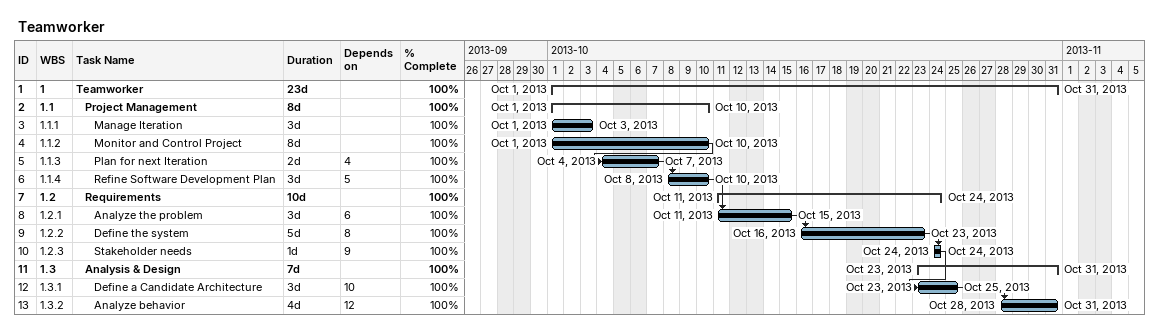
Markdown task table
Teamworker

| ID | WBS | Task | Duration | Start | Finish | Predecessors | % complete |
|---|---|---|---|---|---|---|---|
| 1 | 1 | **Teamworker** | 23d | 2013-10-01 | 2013-10-31 |  | 100 |
| 2 | 1.1 | **Project Management** | 8d | 2013-10-01 | 2013-10-10 |  | 100 |
| 3 | 1.1.1 | Manage Iteration | 3d | 2013-10-01 | 2013-10-03 |  | 100 |
| 4 | 1.1.2 | Monitor and Control Project | 8d | 2013-10-01 | 2013-10-10 |  | 100 |
| 5 | 1.1.3 | Plan for next Iteration | 2d | 2013-10-04 | 2013-10-07 | 4 | 100 |
| 6 | 1.1.4 | Refine Software Development Plan | 3d | 2013-10-08 | 2013-10-10 | 5 | 100 |
| 7 | 1.2 | **Requirements** | 10d | 2013-10-11 | 2013-10-24 |  | 100 |
| 8 | 1.2.1 | Analyze the problem | 3d | 2013-10-11 | 2013-10-15 | 6 | 100 |
| 9 | 1.2.2 | Define the system | 5d | 2013-10-16 | 2013-10-23 | 8 | 100 |
| 10 | 1.2.3 | Stakeholder needs | 1d | 2013-10-24 | 2013-10-24 | 9 | 100 |
| 11 | 1.3 | **Analysis & Design** | 7d | 2013-10-23 | 2013-10-31 |  | 100 |
| 12 | 1.3.1 | Define a Candidate Architecture | 3d | 2013-10-23 | 2013-10-25 | 10 | 100 |
| 13 | 1.3.2 | Analyze behavior | 4d | 2013-10-28 | 2013-10-31 | 12 | 100 |
